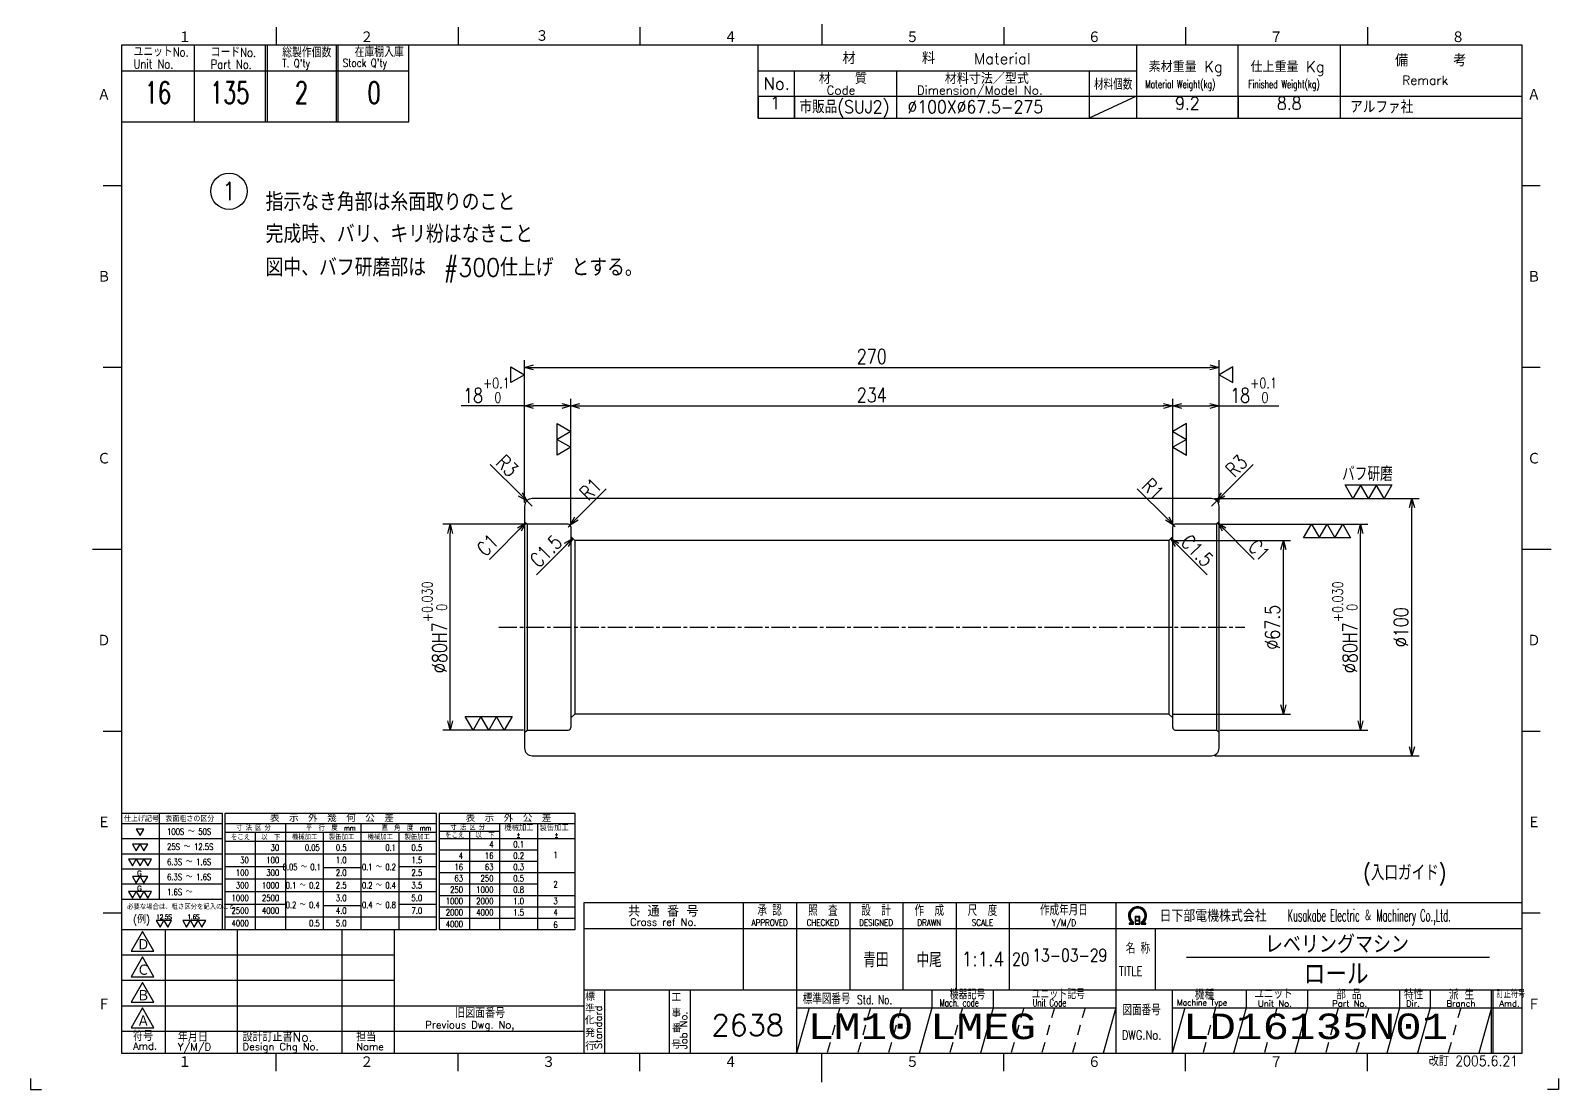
# Model space of a CAD drawing. Extents: x 0 to 594, y 0 to 840.
# Drawn here: x 0 to 594, y 0 to 412 of the extents above; entities that cross this region are included whole.
import ezdxf
from ezdxf.enums import TextEntityAlignment as Align

# ---------------------------------------------------------------- set-up
doc = ezdxf.new("R2010")
doc.units = 0
doc.header["$LTSCALE"] = 1.41421
doc.linetypes.add('GEN3A', pattern=[3.5, 2, -1.5])
doc.linetypes.add('GEN7A', pattern=[7.5, 5, -0.75, 1, -0.75])
doc.layers.get('0').update_dxf_attribs({"linetype": 'CONTINUOUS'})
doc.layers.get('DEFPOINTS').update_dxf_attribs({"linetype": 'CONTINUOUS'})
for name, color, linetype in [('2', 5, 'CONTINUOUS'), ('4', 3, 'CONTINUOUS'), ('5', 3, 'CONTINUOUS'), ('6', 52, 'CONTINUOUS'), ('7A', 4, 'GEN7A'), ('8', 1, 'CONTINUOUS'), ('RAHM2', 1, 'CONTINUOUS'), ('RAHM3', 52, 'CONTINUOUS')]:
    doc.layers.add(name, color=color, linetype=linetype)
doc.styles.add('DIMENSION', font='monotxt.shx', dxfattribs={"bigfont": 'bigfont.shx'})
doc.styles.get("Standard").update_dxf_attribs({"font": 'romans.shx', "width": 0.8, "bigfont": 'extfont.shx'})
doc.dimstyles.new('GEN-ISO', dxfattribs={"dimscale": 1.41421, "dimtxt": 4, "dimasz": 2.5, "dimexe": 2, "dimexo": 1, "dimgap": 1, "dimtad": 3, "dimdec": 3, "dimrnd": 0.001, "dimdsep": 46, "dimtxsty": 'Standard', "dimblk": 'OPEN30', "dimcen": 0, "dimclrt": 52, "dimadec": 0, "dimazin": 0, "dimtp": 0.1, "dimtm": 0.1, "dimtfac": 0.6, "dimtdec": 3, "dimtmove": 0, "dimatfit": 3, "dimldrblk": 'OPEN30', "dimfxl": 1, "dimarcsym": 0})
doc.dimstyles.new('GEN-ISO$4', dxfattribs={"dimscale": 1.41421, "dimtxt": 4, "dimasz": 2.5, "dimexe": 2, "dimexo": 1, "dimgap": 1, "dimtad": 1, "dimdec": 3, "dimrnd": 0.001, "dimdsep": 46, "dimtxsty": 'Standard', "dimblk": 'OPEN30', "dimcen": 0, "dimclrt": 52, "dimadec": 0, "dimazin": 0, "dimtp": 0.1, "dimtm": 0.1, "dimtfac": 0.6, "dimtdec": 3, "dimtmove": 0, "dimatfit": 3, "dimldrblk": 'OPEN30', "dimfxl": 1, "dimarcsym": 0})

# ---------------------------------------------------------------- blocks, each defined once
blk = doc.blocks.new('1A3ﾌﾞﾋﾝ')
at = {"layer": 'RAHM2', "color": 5, "linetype": 'Continuous'}
for p, q in [((3, 297), (0, 297)), ((0, 297), (0, 294)), ((217.5, 295), (217.5, 287)), ((417, 297), (420, 297)), ((420, 297), (420, 294)), ((67.5, 292), (67.5, 287)), ((117.5, 292), (117.5, 287)), ((167.5, 292), (167.5, 287)), ((267.5, 292), (267.5, 287)), ((317.5, 292), (317.5, 287)), ((367.5, 292), (367.5, 287)), ((410, 287), (25, 287)), ((25, 287), (25, 10)), ((104, 266), (104, 287)), ((410, 10), (410, 287)), ((25, 266), (64.5, 266)), ((64.5, 266), (104, 266)), ((20, 248.5), (25, 248.5)), ((410, 248.5), (415, 248.5)), ((20, 198.5), (25, 198.5)), ((410, 198.5), (415, 198.5)), ((17, 148.5), (25, 148.5)), ((410, 148.5), (418, 148.5)), ((20, 98.5), (25, 98.5)), ((410, 98.5), (415, 98.5)), ((20, 48.5), (25, 48.5)), ((410, 48.5), (415, 48.5)), ((25, 10), (410, 10)), ((67.5, 5), (67.5, 10)), ((117.5, 5), (117.5, 10)), ((217.5, 2), (217.5, 10)), ((267.5, 5), (267.5, 10)), ((317.5, 5), (317.5, 10)), ((367.5, 5), (367.5, 10)), ((0, 3), (0, 0)), ((0, 0), (3, 0)), ((420, 0), (417, 0)), ((420, 3), (420, 0))]:
    blk.add_line(p, q, dxfattribs=at)
at = {"layer": 'RAHM2', "color": 7, "linetype": 'Continuous'}
for p, q in [((45, 287), (45, 266)), ((64.5, 287), (64.5, 266)), ((65, 287), (65, 266)), ((84, 287), (84, 266)), ((84.5, 287), (84.5, 266)), ((200, 267), (200, 287)), ((304, 287), (304, 267)), ((332, 267), (332, 287)), ((360, 287), (360, 267)), ((25, 280), (64.5, 280)), ((64.5, 280), (104, 280)), ((200, 280), (304, 280)), ((210, 267), (210, 280)), ((238, 280), (238, 267)), ((291, 280), (291, 267)), ((200, 273), (410, 273)), ((304, 273), (291, 267)), ((200, 267), (410, 267)), ((195.93, 51.26), (195.93, 27.42)), ((210.55, 51.26), (210.55, 10)), ((225.18, 51.26), (225.18, 27.42)), ((239.8, 51.26), (239.8, 27.42)), ((254.43, 51.26), (254.43, 27.42)), ((269.05, 51.26), (269.05, 27.42)), ((298.3, 51.26), (298.3, 10)), ((25, 44), (100, 44)), ((37, 44), (37, 10)), ((56.8, 44), (56.8, 10)), ((85.6, 44), (85.6, 10)), ((100, 10), (100, 44)), ((152.05, 44.26), (410, 44.26)), ((269.05, 44.26), (269.05, 27.42)), ((298.3, 44.26), (298.3, 44.26)), ((309.17, 44.26), (309.17, 27.42)), ((25, 37), (100, 37)), ((25, 30), (100, 30)), ((152.05, 27.42), (410, 27.42)), ((157.77, 27.42), (157.77, 10)), ((175.59, 27.42), (175.59, 10)), ((181.3, 27.42), (181.3, 10)), ((247.73, 27.42), (247.73, 22.42)), ((264.59, 27.42), (264.59, 22.42)), ((313.83, 27.42), (313.83, 10)), ((334.15, 27.42), (334.15, 22.42)), ((351, 27.42), (351, 22.42)), ((376.29, 27.42), (376.29, 22.42)), ((384.72, 27.42), (384.72, 22.42)), ((401.57, 10), (401.57, 27.42)), ((402.07, 10), (402.07, 27.42)), ((25, 23), (100, 23)), ((100, 23), (152.05, 23)), ((210.55, 22.42), (298.3, 22.42)), ((313.83, 22.42), (410, 22.42)), ((25, 16), (100, 16)), ((100, 16), (152.05, 16)), ((167.5, 5), (167.5, 10))]:
    blk.add_line(p, q, dxfattribs=at)
at = {"layer": 'RAHM2', "color": 3, "linetype": 'Continuous'}
for p, q in [((317.73, 36.35), (401.03, 36.35)), ((214.02, 22.42), (210.55, 10)), ((247.73, 22.42), (244.26, 10)), ((264.59, 22.42), (261.12, 10)), ((298.3, 22.42), (294.83, 10)), ((334.15, 22.42), (330.68, 10)), ((351, 22.42), (347.54, 10)), ((376.29, 22.42), (372.82, 10)), ((384.72, 22.42), (381.25, 10))]:
    blk.add_line(p, q, dxfattribs=at)
at = {"layer": 'RAHM2', "color": 3, "linetype": 'GEN3A'}
for p, q in [((222.44, 22.42), (218.98, 10)), ((230.87, 22.42), (227.41, 10)), ((239.3, 22.42), (235.84, 10)), ((256.16, 22.42), (252.69, 10)), ((273.01, 22.42), (269.55, 10)), ((281.44, 22.42), (277.98, 10)), ((289.87, 22.42), (286.41, 10)), ((325.72, 22.42), (322.25, 10)), ((342.57, 22.42), (339.11, 10)), ((359.43, 22.42), (355.97, 10)), ((367.86, 22.42), (364.39, 10)), ((393.14, 22.42), (389.68, 10))]:
    blk.add_line(p, q, dxfattribs=at)
at = {"layer": 'RAHM2', "color": 5, "linetype": 'Continuous'}
blk.add_lwpolyline([(410, 51.26), (152.05, 51.26), (152.05, 10)], dxfattribs=at)
at = {"layer": 'RAHM2', "color": 7, "linetype": 'Continuous'}
for points in [[(303.62, 47.51), (303.62, 45.4), (304.92, 45.4), (304.92, 47.51), (303.62, 47.51)], [(303.77, 47.36), (303.77, 46.53), (304.77, 46.53), (304.77, 47.36), (303.77, 47.36)], [(304.77, 46.38), (304.77, 45.55), (303.77, 45.55), (303.77, 46.38), (304.77, 46.38)], [(302.02, 45.4), (303.22, 45.4), (303.22, 46.01)], [(302.02, 45.58), (302.97, 45.58), (302.97, 45.91)], [(302.72, 45.82), (302.72, 45.75), (302.02, 45.75), (302.02, 45.4)], [(305.32, 45.98), (305.32, 45.4), (306.58, 45.4), (306.58, 45.75), (305.85, 45.75), (305.85, 45.8)], [(305.57, 45.87), (305.57, 45.58), (306.58, 45.58)]]:
    blk.add_lwpolyline(points, dxfattribs=at)
for points in [[(30.79, 43.41), (27.65, 37.97), (33.92, 37.97)], [(30.79, 36.41), (27.65, 30.97), (33.92, 30.97)], [(30.79, 29.41), (27.65, 23.97), (33.92, 23.97)], [(30.79, 22.41), (27.65, 16.97), (33.92, 16.97)]]:
    blk.add_lwpolyline(points, close=True, dxfattribs=at)
at = {"layer": 'RAHM2', "color": 3, "linetype": 'Continuous'}
for points in [[(317.29, 22.42), (313.83, 10)], [(401.57, 22.42), (401.57, 22.42), (398.11, 10)]]:
    blk.add_lwpolyline(points, dxfattribs=at)
at = {"layer": 'RAHM2', "color": 7, "linetype": 'Continuous'}
for radius, start, end in [(2.5, 308.2706, 230.8952), (2.28, 303.9949, 234.4013), (2.06, 299.8294, 238.4756)]:
    blk.add_arc((304.3, 47.76), radius, start, end, dxfattribs=at)
at = {"layer": '4', "width": 0.9}
blk.add_text('改訂 2005.6.21', height=2.8, dxfattribs=at).set_placement((408.91, 6.44), align=Align.RIGHT)
at = {"layer": 'RAHM2', "color": 5, "linetype": 'Continuous'}
for s, p in [('１', (40.6, 287.58)), ('２', (90.6, 287.58)), ('４', (190.6, 287.58)), ('５', (240.6, 287.58)), ('６', (290.6, 287.58)), ('７', (340.6, 287.58)), ('８', (390.6, 287.58)), ('Ａ', (18.36, 271.74)), ('Ａ', (411.44, 271.74)), ('Ｂ', (18.36, 221.74)), ('Ｂ', (411.44, 221.74)), ('Ｃ', (18.36, 171.74)), ('Ｃ', (411.44, 171.74)), ('Ｄ', (18.36, 121.74)), ('Ｄ', (411.44, 121.74)), ('Ｅ', (18.36, 71.74)), ('Ｅ', (411.44, 71.74)), ('Ｆ', (18.36, 21.74)), ('Ｆ', (411.44, 21.74)), ('１', (40.6, 5.87)), ('２', (90.6, 5.87)), ('３', (140.6, 5.87)), ('４', (190.6, 5.87)), ('５', (240.6, 5.87)), ('６', (290.6, 5.87)), ('７', (340.6, 5.87))]:
    blk.add_text(s, height=3.31, dxfattribs=at).set_placement(p)
blk.add_text('３', height=3.31, dxfattribs=at).set_placement((140.6, 289.58), align=Align.MIDDLE)
at = {"layer": 'RAHM2', "color": 7, "linetype": 'Continuous'}
for s, height, width, p in [('ユニットNo.', 2.5, 0.8, (28.29, 283.92)), ('コードNo.', 2.5, 0.8, (49.52, 283.81)), ('総製作個数', 2.5, 0.8, (69.17, 283.72)), ('在庫棚入庫', 2.5, 0.8, (89.08, 283.82)), ('Unit No.', 2.5, 0.8, (28.29, 280.64)), ('Part No.', 2.5, 0.8, (49.52, 280.53)), ("T. Q'ty", 2.2, 0.8, (69.17, 280.96)), ("Stock Q'ty", 2.2, 0.8, (85.8, 281.06)), ('材料個数', 3, 0.8, (292.32, 274.79)), ('Material Weight(kg)', 2.2, 0.68, (306.37, 275.25)), ('Finished Weight(kg)', 2.2, 0.68, (334.74, 275.25)), ('作成年月日', 3, 0.7, (277.49, 47.82)), ('Y/M/D', 1.8, 0.8, (280.79, 44.87)), ('Kusakabe Electric ＆ Machinery Co.,Ltd.', 3.3108, 0.5, (345.56, 46.19)), ('名 称', 3, 0.7, (301.06, 37.33)), ('20', 3.5, 0.8, (269.81, 34.08)), ('TITLE', 2.5, 0.8, (299.18, 31.25)), ('標準図番号', 3, 0.7, (212.26, 23.44)), ('Std. No.', 2.5, 0.7, (227.23, 23.44)), ('機器記号', 2.5, 0.7, (252.65, 24.77)), ('ユニット記号', 2.5, 0.7, (275.14, 24.85)), ('訂正符号', 2, 0.7, (403.01, 25.16)), ('Mach. code', 2, 0.7, (249.86, 22.83)), ('Unit Code', 2, 0.7, (275.45, 22.83)), ('図面番号', 3, 0.7, (300.15, 20.37)), ('Machine Type', 1.7, 0.9, (315.15, 23.05))]:
    blk.add_text(s, height=height, dxfattribs=dict(at, width=width)).set_placement(p)
for s, height, p in [('材\u3000\u3000\u3000\u3000\u3000料', 3.311, (223.18, 281.82)), ('Material', 3, (259.34, 281.82)), ('素材重量 Kg', 3, (307.35, 279.63)), ('仕上重量 Kg', 3, (335.35, 279.63)), ('備     考', 3.311, (375.08, 281.21)), ('No.', 3.311, (201.5, 274.82)), ('材\u3000\u3000質', 3, (216.68, 276.39)), ('材料寸法／型式', 3, (251.33, 276.39)), ('Remark', 2.5, (377.03, 276.16)), ('Code', 2.4, (218.82, 273.45)), ('Dimension/Model No.', 2.4, (243.65, 273.45)), ('Ｄ', 3.2, (29.23, 38.2)), ('Ｃ', 3.2, (29.23, 31.2)), ('Ｂ', 3.2, (29.23, 24.2)), ('標', 2, (152.44, 24.43)), ('工', 2, (176.15, 24.24)), ('機種', 2.4, (320.08, 24.76)), ('ユニット', 2.4, (336.39, 24.96)), ('部 品', 2.4, (358.93, 24.79)), ('特性', 2.4, (377.55, 24.78)), ('派 生', 2.4, (389.89, 24.72)), ('旧図面番号', 2.5, (116.71, 19.69)), ('準', 2, (152.47, 21.11)), ('事', 2, (176.17, 19.92)), ('Unit No.', 1.7, (337.39, 22.76)), ('Part No.', 1.7, (357.81, 22.76)), ('Dir.', 1.7, (378.09, 22.76)), ('Branch', 1.7, (389.24, 22.76)), ('Amd.', 1.7, (403.74, 22.76)), ('Ａ', 3.2, (29.23, 17.2)), ('Previous Dwg. No,', 2, (108.5, 16.75)), ('化', 2, (152.37, 17.95)), ('番', 2, (176.31, 15.76)), ('Amd.', 2, (28.17, 10.93)), ('符号', 2.5, (28.17, 13.37)), ('Y/M/D', 2, (40.49, 10.7)), ('年月日', 2.5, (40.49, 13.14)), ('設計訂正書No.', 2.5, (58.29, 13.18)), ('Design Chg No.', 2, (58.29, 10.75)), ('担当', 2.5, (89.5, 13.18)), ('Name', 2, (89.5, 10.75)), ('行', 2, (152.46, 10.82)), ('発', 2, (152.46, 14.47)), ('号', 2, (176.11, 11.28))]:
    blk.add_text(s, height=height, dxfattribs=at).set_placement(p)
for s, height, p in [('共 通 番 号', 3, (173.93, 49.14)), ('Cross ref No.', 2, (173.93, 46.01))]:
    blk.add_text(s, height=height, dxfattribs=at).set_placement(p, align=Align.MIDDLE)
for s, height, width, p in [('承 認', 3, 0.7, (203.18, 49.35)), ('照  査', 3, 0.7, (217.8, 49.35)), ('設  計', 3, 0.7, (232.43, 49.35)), ('作  成', 3, 0.7, (247.05, 49.35)), ('尺  度', 3, 0.7, (261.67, 49.35)), ('APPROVED', 1.8, 0.8, (203.18, 45.85)), ('CHECKED', 1.8, 0.8, (217.8, 45.85)), ('DESIGNED', 1.8, 0.8, (232.43, 45.85)), ('DRAWN', 1.8, 0.8, (247.05, 45.85)), ('SCALE', 1.8, 0.8, (261.67, 45.85)), ('DWG.No.', 2.5, 0.8, (305.41, 14.96))]:
    blk.add_text(s, height=height, dxfattribs=dict(at, width=width)).set_placement(p, align=Align.MIDDLE)
at = {"layer": 'RAHM2', "color": 7, "linetype": 'Continuous', "width": 0.844147}
blk.add_text('日下部電機株式会社', height=3.311, dxfattribs=at).set_placement((310.35, 46.06), (339.79, 46.06), align=Align.FIT)
at = {"layer": 'RAHM2', "color": 7, "linetype": 'Continuous'}
for s, p in [('Standard', (157.07, 11.05)), ('Job No.', (180.5, 11.05))]:
    blk.add_text(s, height=2, rotation=90, dxfattribs=at).set_placement(p)
at = {"layer": 'RAHM2', "color": 5, "linetype": 'Continuous', "width": 0.7}
for tag, p in [('HEADER3', (35, 274.01)), ('HEADER4', (54.75, 274)), ('HEADER15', (74.49, 274)), ('HEADER16', (94.43, 274))]:
    blk.add_attdef(tag, text='', height=6, dxfattribs=at).set_placement(p, align=Align.MIDDLE)
at = {"layer": 'RAHM2', "color": 7, "linetype": 'Continuous'}
blk.add_attdef('HEADER5', text='', height=2.5, dxfattribs=at).set_placement((63.69, 267.1), align=Align.BOTTOM_RIGHT)
for tag, height, width, p in [('HEADER1', 5, 0.9, (359.12, 40.15)), ('HEADER25', 3.2, 0.63, (46.91, 40.38)), ('HEADER23', 3.33, 0.8, (71.4, 40.2)), ('HEADER24', 3.5, 0.8, (92.57, 40.22)), ('HEADER7', 5, 0.8, (174.38, 35.8)), ('GEN-TITLE-SCA', 4, 0.85, (261.79, 35.85)), ('HEADER22', 3.2, 0.63, (46.91, 33.38)), ('HEADER20', 3.33, 0.8, (71.4, 33.2)), ('HEADER21', 3.5, 0.8, (92.57, 33.22)), ('HEADER2', 6, 0.9, (358.89, 31.68)), ('HEADER19', 3.2, 0.63, (46.91, 26.38)), ('HEADER17', 3.33, 0.8, (71.4, 26.2)), ('HEADER18', 3.5, 0.8, (92.57, 26.22)), ('HEADER11', 3.2, 0.63, (46.91, 19.38)), ('HEADER9', 3.33, 0.8, (71.4, 19.2)), ('HEADER10', 3.5, 0.8, (92.57, 19.22)), ('HEADER14', 3.31, 0.8, (126.54, 12.82))]:
    blk.add_attdef(tag, text='', height=height, dxfattribs=dict(at, width=width)).set_placement(p, align=Align.MIDDLE)
for tag, p in [('HEADER27', (232.45, 36.09)), ('HEADER26', (247.07, 36.09))]:
    blk.add_attdef(tag, text='', height=4, dxfattribs=at).set_placement(p, align=Align.MIDDLE)
at = {"layer": 'RAHM2', "color": 7, "linetype": 'Continuous', "width": 0.8}
blk.add_attdef('GEN-TITLE-DAT', text='', height=3.5, dxfattribs=at).set_placement((275.35, 34.1), align=Align.BOTTOM_LEFT)
at = {"layer": 'RAHM2', "color": 5, "linetype": 'Continuous'}
blk.add_attdef('HEADER6', text='', height=5.8, dxfattribs=at).set_placement((207.09, 13.03), align=Align.BOTTOM_RIGHT)
at = {"layer": 'RAHM2', "color": 5, "linetype": 'Continuous', "style": 'DIMENSION', "width": 1.2}
for tag, p in [('HEADER13', (213.56, 11.75)), ('HEADER12', (247.26, 11.72)), ('GEN-TITLE-DWG', (316.79, 11.74))]:
    blk.add_attdef(tag, text='', height=7.02, dxfattribs=at).set_placement(p, align=Align.BOTTOM_LEFT)
at = {"layer": 'RAHM2', "color": 5, "linetype": 'Continuous', "style": 'DIMENSION'}
blk.add_attdef('HEADER8', text='', height=7.02, dxfattribs=at).set_placement((408.58, 11.71), align=Align.BOTTOM_RIGHT)
blk = doc.blocks.new('_Open30')
at = {"color": 0, "linetype": 'ByBlock', "lineweight": -2}
for p, q in [((-1, 0.27), (0, 0)), ((0, 0), (-1, -0.27)), ((0, 0), (-1, 0))]:
    blk.add_line(p, q, dxfattribs=at)
blk = doc.blocks.new('*D4')
at = {"layer": '5', "color": 0, "lineweight": -2, "transparency": 16777216}
for p, q in [((444.03, 220.11), (444.03, 268.52)), ((462.03, 228.11), (462.03, 268.52)), ((447.57, 265.69), (458.5, 265.69)), ((462.03, 265.69), (485.32, 265.69))]:
    blk.add_line(p, q, dxfattribs=at)
at = {"layer": 'DEFPOINTS', "color": 0, "transparency": 16777216}
for p in [(462.03, 265.69), (462.03, 226.69), (444.03, 218.69)]:
    blk.add_point(p, dxfattribs=at)
at = {"layer": '5', "color": 0, "lineweight": -2, "transparency": 16777216, "xscale": 3.535525, "yscale": 3.535525, "zscale": 3.535525, "rotation": 180}
blk.add_blockref('_Open30', (444.03, 265.69), dxfattribs=at)
at = {"layer": '5', "color": 0, "lineweight": -2, "transparency": 16777216, "xscale": 3.535525, "yscale": 3.535525, "zscale": 3.535525}
blk.add_blockref('_Open30', (462.03, 265.69), dxfattribs=at)
at = {"layer": '5', "color": 52, "transparency": 16777216, "insert": (475.45, 271.77), "char_height": 5.6568, "attachment_point": 5}
blk.add_mtext('18\\H4;\\S+0.1^   0;', dxfattribs=at)
blk = doc.blocks.new('*D5')
at = {"layer": '5', "color": 0, "lineweight": -2, "transparency": 16777216}
for p, q in [((443.95, 213.44), (489.86, 213.44)), ((487.03, 149.48), (487.03, 209.91)), ((443.95, 145.94), (489.86, 145.94))]:
    blk.add_line(p, q, dxfattribs=at)
at = {"layer": 'DEFPOINTS', "color": 0, "transparency": 16777216}
for p in [(442.53, 213.44), (487.03, 213.44), (442.53, 145.94)]:
    blk.add_point(p, dxfattribs=at)
at = {"layer": '5', "color": 0, "lineweight": -2, "transparency": 16777216, "xscale": 3.535525, "yscale": 3.535525, "zscale": 3.535525}
for p, rotation in [((487.03, 213.44), 90), ((487.03, 145.94), 270)]:
    blk.add_blockref('_Open30', p, dxfattribs=dict(at, rotation=rotation))
at = {"layer": '5', "color": 52, "transparency": 16777216, "insert": (482.79, 179.69), "char_height": 5.657, "attachment_point": 5, "rotation": 90}
blk.add_mtext('%%C67.5', dxfattribs=at)
blk = doc.blocks.new('*D6')
at = {"layer": '5', "color": 0, "lineweight": -2, "transparency": 16777216}
for p, q in [((462.45, 219.69), (519.86, 219.69)), ((517.03, 143.23), (517.03, 216.16)), ((462.45, 139.69), (519.86, 139.69))]:
    blk.add_line(p, q, dxfattribs=at)
at = {"layer": 'DEFPOINTS', "color": 0, "transparency": 16777216}
for p in [(461.03, 219.69), (517.03, 219.69), (461.03, 139.69)]:
    blk.add_point(p, dxfattribs=at)
at = {"layer": '5', "color": 0, "lineweight": -2, "transparency": 16777216, "xscale": 3.535525, "yscale": 3.535525, "zscale": 3.535525}
for p, rotation in [((517.03, 219.69), 90), ((517.03, 139.69), 270)]:
    blk.add_blockref('_Open30', p, dxfattribs=dict(at, rotation=rotation))
at = {"layer": '5', "color": 52, "transparency": 16777216, "insert": (510.95, 179.69), "char_height": 5.6568, "attachment_point": 5, "rotation": 90}
blk.add_mtext('%%C80H7\\H4;\\S+0.030^   0;', dxfattribs=at)
blk = doc.blocks.new('*D7')
at = {"layer": '5', "color": 0, "lineweight": -2, "transparency": 16777216}
for p, q in [((191.62, 219.69), (160.29, 219.69)), ((163.12, 143.23), (163.12, 216.16)), ((191.62, 139.69), (160.29, 139.69))]:
    blk.add_line(p, q, dxfattribs=at)
at = {"layer": 'DEFPOINTS', "color": 0, "transparency": 16777216}
for p in [(163.12, 219.69), (193.03, 219.69), (193.03, 139.69)]:
    blk.add_point(p, dxfattribs=at)
at = {"layer": '5', "color": 0, "lineweight": -2, "transparency": 16777216, "xscale": 3.535525, "yscale": 3.535525, "zscale": 3.535525}
for p, rotation in [((163.12, 219.69), 90), ((163.12, 139.69), 270)]:
    blk.add_blockref('_Open30', p, dxfattribs=dict(at, rotation=rotation))
at = {"layer": '5', "color": 52, "transparency": 16777216, "insert": (157.04, 179.69), "char_height": 5.6568, "attachment_point": 5, "rotation": 90}
blk.add_mtext('%%C80H7\\H4;\\S+0.030^   0;', dxfattribs=at)
blk = doc.blocks.new('*D8')
at = {"layer": '5', "color": 0, "lineweight": -2, "transparency": 16777216}
for p, q in [((210.03, 220.11), (210.03, 268.52)), ((444.03, 220.11), (444.03, 268.52)), ((213.57, 265.69), (440.5, 265.69))]:
    blk.add_line(p, q, dxfattribs=at)
at = {"layer": 'DEFPOINTS', "color": 0, "transparency": 16777216}
for p in [(444.03, 265.69), (210.03, 218.69), (444.03, 218.69)]:
    blk.add_point(p, dxfattribs=at)
at = {"layer": '5', "color": 0, "lineweight": -2, "transparency": 16777216, "xscale": 3.535525, "yscale": 3.535525, "zscale": 3.535525, "rotation": 180}
blk.add_blockref('_Open30', (210.03, 265.69), dxfattribs=at)
at = {"layer": '5', "color": 0, "lineweight": -2, "transparency": 16777216, "xscale": 3.535525, "yscale": 3.535525, "zscale": 3.535525}
blk.add_blockref('_Open30', (444.03, 265.69), dxfattribs=at)
at = {"layer": '5', "color": 52, "transparency": 16777216, "insert": (327.03, 269.94), "char_height": 5.657, "attachment_point": 5}
blk.add_mtext('234', dxfattribs=at)
blk = doc.blocks.new('*D9')
at = {"layer": '5', "color": 0, "lineweight": -2, "transparency": 16777216}
for p, q in [((192.03, 228.11), (192.03, 268.52)), ((210.03, 220.11), (210.03, 268.52)), ((192.03, 265.69), (167.35, 265.69)), ((206.5, 265.69), (195.57, 265.69))]:
    blk.add_line(p, q, dxfattribs=at)
at = {"layer": 'DEFPOINTS', "color": 0, "transparency": 16777216}
for p in [(192.03, 265.69), (192.03, 226.69), (210.03, 218.69)]:
    blk.add_point(p, dxfattribs=at)
at = {"layer": '5', "color": 0, "lineweight": -2, "transparency": 16777216, "xscale": 3.535525, "yscale": 3.535525, "zscale": 3.535525, "rotation": 180}
blk.add_blockref('_Open30', (192.03, 265.69), dxfattribs=at)
at = {"layer": '5', "color": 0, "lineweight": -2, "transparency": 16777216, "xscale": 3.535525, "yscale": 3.535525, "zscale": 3.535525}
blk.add_blockref('_Open30', (210.03, 265.69), dxfattribs=at)
at = {"layer": '5', "color": 52, "transparency": 16777216, "insert": (177.22, 271.77), "char_height": 5.6568, "attachment_point": 5}
blk.add_mtext('18\\H4;\\S+0.1^   0;', dxfattribs=at)
blk = doc.blocks.new('*D10')
at = {"layer": '5', "color": 0, "lineweight": -2, "transparency": 16777216}
for p, q in [((192.03, 228.11), (192.03, 283.52)), ((195.57, 280.69), (458.5, 280.69)), ((462.03, 228.11), (462.03, 283.52))]:
    blk.add_line(p, q, dxfattribs=at)
at = {"layer": 'DEFPOINTS', "color": 0, "transparency": 16777216}
for p in [(462.03, 280.69), (192.03, 226.69), (462.03, 226.69)]:
    blk.add_point(p, dxfattribs=at)
at = {"layer": '5', "color": 0, "lineweight": -2, "transparency": 16777216, "xscale": 3.535525, "yscale": 3.535525, "zscale": 3.535525, "rotation": 180}
blk.add_blockref('_Open30', (192.03, 280.69), dxfattribs=at)
at = {"layer": '5', "color": 0, "lineweight": -2, "transparency": 16777216, "xscale": 3.535525, "yscale": 3.535525, "zscale": 3.535525}
blk.add_blockref('_Open30', (462.03, 280.69), dxfattribs=at)
at = {"layer": '5', "color": 52, "transparency": 16777216, "insert": (327.03, 284.94), "char_height": 5.657, "attachment_point": 5}
blk.add_mtext('270', dxfattribs=at)
blk = doc.blocks.new('*D11')
at = {"layer": '5', "color": 0, "lineweight": -2, "transparency": 16777216}
for p, q in [((178.72, 242.99), (190.41, 231.31)), ((195.03, 226.69), (192.91, 228.81))]:
    blk.add_line(p, q, dxfattribs=at)
at = {"layer": 'DEFPOINTS', "color": 0, "transparency": 16777216}
for p in [(192.91, 228.81), (195.03, 226.69)]:
    blk.add_point(p, dxfattribs=at)
at = {"layer": '5', "color": 0, "lineweight": -2, "transparency": 16777216, "xscale": 3.535525, "yscale": 3.535525, "zscale": 3.535525, "rotation": 315.0265595868564}
blk.add_blockref('_Open30', (192.91, 228.81), dxfattribs=at)
at = {"layer": '5', "color": 52, "transparency": 16777216, "insert": (185.31, 242.41), "char_height": 5.657, "attachment_point": 5, "rotation": 315.02656}
blk.add_mtext('R3', dxfattribs=at)
blk = doc.blocks.new('*D12')
at = {"layer": '5', "color": 0, "lineweight": -2, "transparency": 16777216}
for p, q in [((223.82, 233.53), (212.24, 221.91)), ((209.03, 218.69), (209.74, 219.4))]:
    blk.add_line(p, q, dxfattribs=at)
at = {"layer": 'DEFPOINTS', "color": 0, "transparency": 16777216}
for p in [(209.03, 218.69), (209.74, 219.4)]:
    blk.add_point(p, dxfattribs=at)
at = {"layer": '5', "color": 0, "lineweight": -2, "transparency": 16777216, "xscale": 3.535525, "yscale": 3.535525, "zscale": 3.535525, "rotation": 225.0905281529224}
blk.add_blockref('_Open30', (209.74, 219.4), dxfattribs=at)
at = {"layer": '5', "color": 52, "transparency": 16777216, "insert": (217.69, 233.39), "char_height": 5.657, "attachment_point": 5, "rotation": 45.09053}
blk.add_mtext('R1', dxfattribs=at)
blk = doc.blocks.new('*D13')
at = {"layer": '5', "color": 0, "lineweight": -2, "transparency": 16777216}
for p, q in [((475.35, 242.99), (463.66, 231.31)), ((459.03, 226.69), (461.16, 228.81))]:
    blk.add_line(p, q, dxfattribs=at)
at = {"layer": 'DEFPOINTS', "color": 0, "transparency": 16777216}
for p in [(459.03, 226.69), (461.16, 228.81)]:
    blk.add_point(p, dxfattribs=at)
at = {"layer": '5', "color": 0, "lineweight": -2, "transparency": 16777216, "xscale": 3.535525, "yscale": 3.535525, "zscale": 3.535525, "rotation": 224.9734404131424}
blk.add_blockref('_Open30', (461.16, 228.81), dxfattribs=at)
at = {"layer": '5', "color": 52, "transparency": 16777216, "insert": (468.76, 242.41), "char_height": 5.657, "attachment_point": 5, "rotation": 44.97344}
blk.add_mtext('R3', dxfattribs=at)
blk = doc.blocks.new('*D14')
at = {"layer": '5', "color": 0, "lineweight": -2, "transparency": 16777216}
for p, q in [((430.24, 233.53), (441.83, 221.91)), ((445.03, 218.69), (444.33, 219.4))]:
    blk.add_line(p, q, dxfattribs=at)
at = {"layer": 'DEFPOINTS', "color": 0, "transparency": 16777216}
for p in [(444.33, 219.4), (445.03, 218.69)]:
    blk.add_point(p, dxfattribs=at)
at = {"layer": '5', "color": 0, "lineweight": -2, "transparency": 16777216, "xscale": 3.535525, "yscale": 3.535525, "zscale": 3.535525, "rotation": 314.9094718470845}
blk.add_blockref('_Open30', (444.33, 219.4), dxfattribs=at)
at = {"layer": '5', "color": 52, "transparency": 16777216, "insert": (436.38, 233.39), "char_height": 5.657, "attachment_point": 5, "rotation": 314.90947}
blk.add_mtext('R1', dxfattribs=at)
blk = doc.blocks.new('STDBUHIN')
at = {"color": 7}
for p, q in [((0, 0), (0, -6)), ((10, 0), (10, -6)), ((38, 0), (38, -6)), ((91, 0), (91, -6)), ((104, 0), (104, -6)), ((132, 0), (132, -6)), ((160, 0), (160, -6)), ((0, -6), (210, -6))]:
    blk.add_line(p, q, dxfattribs=at)
at = {"layer": 'RAHM3', "color": 7, "width": 0.9}
for tag, p in [('1GENST', (4.710911, -4.609434)), ('4GENST', (96.434633, -4.658422)), ('5GENST', (118, -4.729)), ('6GENST', (146, -4.729))]:
    blk.add_attdef(tag, text='', height=3.5, dxfattribs=at).set_placement(p, align=Align.BOTTOM_CENTER)
at = {"layer": 'RAHM3', "color": 7}
for tag, p, width in [('2GENST', (11.373533, -4.658422), 0.8), ('3GENST', (41.070972, -4.658422), 0.8), ('7GENST', (162.759538, -4.671383), 0.9)]:
    blk.add_attdef(tag, p, '', height=3.5, dxfattribs=dict(at, width=width))
blk = doc.blocks.new('GENBALLOON1')
blk.add_circle((0, 0), 5)
at = {"flags": 1}
blk.add_attdef('GEN_PARENT', text='', height=2.5, dxfattribs=at).set_placement((0, 0), align=Align.MIDDLE)
blk.add_attdef('REF_NO', text='', height=3.5).set_placement((0, 0), align=Align.MIDDLE)
at = {"color": 7, "flags": 1}
for tag, p in [('5GENINF', (6.43, 0.96)), ('6GENINF', (6.43, 0.63)), ('7GENINF', (6.43, 0.3)), ('8GENINF', (6.43, -0.04)), ('9GENINF', (6.43, -0.37)), ('3GENINF', (6.43, -2.34)), ('4GENINF', (6.43, -2.67)), ('10GENINF', (6.43, -0.7)), ('11GENINF', (6.43, -1)), ('12GENINF', (6.43, -1.34)), ('13GENINF', (6.43, -1.67)), ('14GENINF', (6.43, -2)), ('15GENINF', (6.43, -3)), ('16GENINF', (6.43, -3.34)), ('17GENINF', (6.43, -3.7)), ('18GENINF', (6.43, -4.04)), ('19GENINF', (6.43, -4.37)), ('20GENINF', (6.43, -4.7)), ('21GENINF', (6.43, -5.04)), ('22GENINF', (6.43, -5.37))]:
    blk.add_attdef(tag, p, '', height=0.2, dxfattribs=at)
blk = doc.blocks.new('*D15')
at = {"layer": '5', "color": 0, "lineweight": -2, "transparency": 16777216}
for p, q in [((460.45, 229.69), (539.83, 229.69)), ((537, 133.23), (537, 226.16)), ((460.45, 129.69), (539.83, 129.69))]:
    blk.add_line(p, q, dxfattribs=at)
at = {"layer": 'DEFPOINTS', "color": 0, "transparency": 16777216}
for p in [(459.03, 229.69), (537, 229.69), (459.03, 129.69)]:
    blk.add_point(p, dxfattribs=at)
at = {"layer": '5', "color": 0, "lineweight": -2, "transparency": 16777216, "xscale": 3.535525, "yscale": 3.535525, "zscale": 3.535525}
for p, rotation in [((537, 229.69), 90), ((537, 129.69), 270)]:
    blk.add_blockref('_Open30', p, dxfattribs=dict(at, rotation=rotation))
at = {"layer": '5', "color": 52, "transparency": 16777216, "insert": (532.76, 179.69), "char_height": 5.657, "attachment_point": 5, "rotation": 90}
blk.add_mtext('%%C100', dxfattribs=at)
blk = doc.blocks.new('A$C32442AE9')
for p, q in [((10.5, 32.2), (10.5, 8.4)), ((0, 29.4), (28, 29.4)), ((28.7, 29.4), (87.5, 29.4)), ((28.7, 26.95), (87.5, 26.95)), ((37.1, 26.95), (37.1, 0)), ((45.5, 29.4), (45.5, 0)), ((56, 26.95), (56, 0)), ((66.5, 29.4), (66.5, 0)), ((77, 26.95), (77, 0)), ((88.2, 29.4), (126, 29.4)), ((88.2, 27.3), (105, 27.3)), ((96.6, 27.3), (96.6, 0)), ((105, 29.4), (105, 0)), ((115.5, 29.4), (115.5, 0)), ((28.7, 24.5), (87.5, 24.5)), ((88.2, 25.2), (126, 25.2)), ((0, 8.4), (28, 8.4))]:
    blk.add_line(p, q)
for points in [[(5.16, 26.02), (6.22, 27.86), (4.1, 27.86), (5.16, 26.02)], [(4.1, 21.82), (5.16, 23.66), (3.04, 23.66), (4.1, 21.82)], [(6.22, 21.82), (7.28, 23.66), (5.16, 23.66), (6.22, 21.82)], [(3.04, 17.62), (4.1, 19.46), (1.98, 19.46), (3.04, 17.62)], [(5.16, 17.62), (6.22, 19.46), (4.1, 19.46), (5.16, 17.62)], [(7.28, 17.62), (8.35, 19.46), (6.22, 19.46), (7.28, 17.62)], [(4.1, 12.86), (5.16, 14.69), (3.04, 14.69), (4.1, 12.86)], [(6.22, 12.86), (7.28, 14.69), (5.16, 14.69), (6.22, 12.86)], [(3.04, 8.66), (4.1, 10.49), (1.98, 10.49), (3.04, 8.66)], [(5.16, 8.66), (6.22, 10.49), (4.1, 10.49), (5.16, 8.66)], [(7.28, 8.66), (8.35, 10.49), (6.22, 10.49), (7.28, 8.66)], [(10.7, 0.61), (11.76, 2.45), (9.63, 2.45), (10.7, 0.61)], [(12.82, 0.61), (13.88, 2.45), (11.76, 2.45), (12.82, 0.61)], [(18.07, 0.61), (19.13, 2.45), (17.01, 2.45), (18.07, 0.61)], [(20.19, 0.61), (21.26, 2.45), (19.13, 2.45), (20.19, 0.61)], [(22.32, 0.61), (23.38, 2.45), (21.26, 2.45), (22.32, 0.61)]]:
    blk.add_lwpolyline(points, close=True)
at = {"layer": '2'}
for points in [[(0, 0), (28, 0), (28, 32.2), (0, 32.2)], [(28.7, 0), (87.5, 0), (87.5, 32.2), (28.7, 32.2)], [(88.2, 0), (126, 0), (126, 32.2), (88.2, 32.2)]]:
    blk.add_lwpolyline(points, close=True, dxfattribs=at)
at = {"layer": '4'}
for p, q in [((0, 25.2), (28, 25.2)), ((88.2, 22.05), (115.5, 22.05)), ((0, 21), (28, 21)), ((28.7, 21), (87.5, 21)), ((28.7, 17.5), (45.5, 17.5)), ((56, 17.15), (66.5, 17.15)), ((77, 17.5), (87.5, 17.5)), ((88.2, 18.9), (115.5, 18.9)), ((0, 16.8), (28, 16.8)), ((28.7, 14), (87.5, 14)), ((88.2, 15.75), (126, 15.75)), ((0, 12.6), (28, 12.6)), ((28.7, 10.5), (87.5, 10.5)), ((88.2, 12.6), (115.5, 12.6)), ((88.2, 9.45), (126, 9.45)), ((28.7, 7), (45.5, 7)), ((56, 6.65), (66.5, 6.65)), ((77, 7), (87.5, 7)), ((88.2, 6.3), (126, 6.3)), ((28.7, 3.5), (87.5, 3.5)), ((88.2, 3.15), (126, 3.15))]:
    blk.add_line(p, q, dxfattribs=at)
at = {"width": 0.9}
for s, height, p in [('仕上げ記号', 1.54, (5.53, 29.91)), ('表面粗さの区分', 1.54, (18.98, 29.91)), ('をこえ', 1.4, (33.04, 24.85)), ('寸 法 区 分', 1.4, (36.67, 27.45)), ('以\u3000下', 1.4, (41.44, 24.85)), ('機械加工', 1.4, (50.85, 24.93)), ('平\u3000行\u3000度\u3000mm', 1.4, (58.11, 27.45)), ('製缶加工', 1.4, (61.11, 24.93)), ('機械加工', 1.4, (71.85, 24.93)), ('直\u3000角\u3000度\u3000mm', 1.4, (79.11, 27.45)), ('製缶加工', 1.4, (82.11, 24.93)), ('をこえ', 1.4, (92.54, 25.38)), ('寸 法 区 分', 1.4, (96.17, 27.62)), ('以\u3000下', 1.4, (100.94, 25.38)), ('機械加工', 1.61, (110.35, 27.35)), ('%%P', 1.4, (110.27, 25.48)), ('製缶加工', 1.61, (120.13, 27.35)), ('%%P', 1.4, (120.77, 25.48))]:
    blk.add_text(s, height=height, dxfattribs=at).set_placement(p, align=Align.CENTER)
for s, p in [('表\u3000示\u3000外\u3000幾\u3000何\u3000公\u3000差', (58.43, 29.86)), ('表\u3000示\u3000外\u3000公\u3000差', (107.45, 29.86))]:
    blk.add_text(s, height=1.96).set_placement(p, align=Align.CENTER)
for s, height, width, p in [('100S ～ 50S', 1.75, 0.8, (12.64, 26.26)), ('25S ～ 12.5S', 1.75, 0.8, (12.64, 22.06)), ('0.1', 1.75, 0.8, (108.79, 22.73)), ('0.2', 1.75, 0.8, (108.79, 19.58)), ('1', 1.75, 0.8, (119.92, 19.81)), ('6.3S ～ 1.6S', 1.75, 0.8, (12.64, 17.86)), ('0.3', 1.75, 0.8, (108.79, 16.43)), ('6.3S ～ 1.6S', 1.75, 0.8, (12.64, 13.66)), ('0.5', 1.75, 0.8, (108.79, 13.28)), ('2', 1.75, 0.8, (119.92, 11.65)), ('1.6S ～ ', 1.75, 0.8, (12.64, 9.46)), ('0.8', 1.75, 0.8, (108.79, 10.13)), ('1.0', 1.75, 0.8, (108.79, 6.98)), ('3', 1.75, 0.8, (119.92, 7.04)), ('必要な場合は、粗さ区分を記入のこと', 1.4, 0.9, (1.56, 5.54)), ('1.5', 1.75, 0.8, (108.79, 3.83)), ('4', 1.75, 0.8, (119.92, 3.89)), ('(例)', 2, 0.9, (3.23, 1.73)), ('12.5S', 1.26, 0.8, (9.67, 2.83)), ('1.6S', 1.26, 0.8, (18.32, 2.83)), ('6', 1.75, 0.8, (119.92, 0.39))]:
    blk.add_text(s, height=height, dxfattribs=dict(width=width)).set_placement(p)
for s, width, p in [('30', 0.8, (43.8, 21.85)), ('0.05', 0.7, (55.02, 21.85)), ('0.5', 0.8, (62.51, 21.85)), ('0.1', 0.7, (76.19, 21.85)), ('0.5', 0.8, (83.51, 21.85)), ('4', 0.8, (94.85, 19.58)), ('16', 0.8, (103.3, 19.58)), ('4', 0.8, (103.3, 22.73)), ('30', 0.8, (35.35, 18.35)), ('100', 0.8, (43.8, 18.35)), ('0.05 ～ 0.1', 0.7, (55.36, 16.42)), ('1.0', 0.8, (62.51, 18.35)), ('0.1 ～ 0.2', 0.7, (76.19, 16.42)), ('1.5', 0.8, (83.51, 18.35)), ('16', 0.8, (94.85, 16.43)), ('63', 0.8, (103.3, 16.43)), ('300', 0.8, (35.35, 11.35)), ('100', 0.8, (35.35, 14.85)), ('1000', 0.8, (43.8, 11.35)), ('300', 0.8, (43.8, 14.85)), ('0.1 ～ 0.2', 0.7, (55.02, 11.35)), ('2.0', 0.8, (62.51, 14.85)), ('2.5', 0.8, (62.51, 11.35)), ('0.2 ～ 0.4', 0.7, (76.19, 11.35)), ('2.5', 0.8, (83.51, 14.85)), ('3.5', 0.8, (83.51, 11.35)), ('63', 0.8, (94.85, 13.28)), ('250', 0.8, (103.3, 13.28)), ('1000', 0.8, (35.35, 7.85)), ('2500', 0.8, (43.8, 7.85)), ('3.0', 0.8, (62.51, 7.85)), ('5.0', 0.8, (83.51, 7.85)), ('1000', 0.8, (94.85, 6.98)), ('250', 0.8, (94.85, 10.13)), ('2000', 0.8, (103.3, 6.98)), ('1000', 0.8, (103.3, 10.13)), ('2500', 0.8, (35.35, 4.35)), ('4000', 0.8, (43.8, 4.35)), ('0.2 ～ 0.4', 0.7, (55.02, 5.93)), ('4.0', 0.8, (62.51, 4.35)), ('0.4 ～ 0.8', 0.7, (76.19, 5.93)), ('7.0', 0.8, (83.51, 4.35)), ('2000', 0.8, (94.85, 3.83)), ('4000', 0.8, (103.3, 3.83)), ('4000', 0.8, (35.35, 0.85)), ('0.5', 0.7, (55.02, 0.85)), ('5.0', 0.8, (62.51, 0.85)), ('4000', 0.8, (94.85, 0.58))]:
    blk.add_text(s, height=1.75, dxfattribs=dict(width=width)).set_placement(p, align=Align.RIGHT)
for p in [(5.6, 14.89), (5.6, 10.69)]:
    blk.add_text('G', height=1.4).set_placement(p, align=Align.RIGHT)

msp = doc.modelspace()

# ---------------------------------------------------------------- linework, layer by layer
for p, q in [((193.0337, 219.694), (193.0337, 139.694)), ((461.0337, 219.694), (461.0337, 139.694)), ((211.5337, 213.444), (211.5337, 145.944)), ((442.5337, 213.444), (442.5337, 145.944))]:
    msp.add_line(p, q)
at = {"layer": '2'}
for p, q in [((192.0337, 226.694), (192.0337, 132.694)), ((459.0337, 229.694), (195.0337, 229.694)), ((462.0337, 132.694), (462.0337, 226.694)), ((192.0337, 220.694), (193.0337, 219.694)), ((462.0337, 220.694), (461.0337, 219.694)), ((209.0337, 219.694), (193.0337, 219.694)), ((210.0337, 218.694), (210.0337, 140.694)), ((210.0337, 214.944), (211.5337, 213.444)), ((444.0337, 214.944), (442.5337, 213.444)), ((444.0337, 140.694), (444.0337, 218.694)), ((461.0337, 219.694), (445.0337, 219.694)), ((442.5337, 213.444), (211.5337, 213.444)), ((210.0337, 144.444), (211.5337, 145.944)), ((442.5337, 145.944), (211.5337, 145.944)), ((444.0337, 144.444), (442.5337, 145.944)), ((192.0337, 138.694), (193.0337, 139.694)), ((193.0337, 139.694), (209.0337, 139.694)), ((445.0337, 139.694), (461.0337, 139.694)), ((462.0337, 138.694), (461.0337, 139.694)), ((195.0337, 129.694), (459.0337, 129.694))]:
    msp.add_line(p, q, dxfattribs=at)
for centre, radius, start, end in [((195.0337, 226.694), 3, 90, 180), ((459.0337, 226.694), 3, 0, 90), ((209.0337, 218.694), 1, 0, 90), ((445.0337, 218.694), 1, 90, 180), ((209.0337, 140.694), 1, 270, 0), ((445.0337, 140.694), 1, 180, 270), ((195.0337, 132.694), 3, 180, 270), ((459.0337, 132.694), 3, 270, 0)]:
    msp.add_arc(centre, radius, start, end, dxfattribs=at)
at = {"layer": '7A'}
msp.add_line((182.0337, 179.694), (472.0337, 179.694), dxfattribs=at)
at = {"layer": '8'}
for points in [[(192.0337, 277.8404), (186.7304, 274.7786), (186.7304, 280.9022), (192.0337, 277.8404)], [(462.0337, 277.8404), (467.3369, 274.7786), (467.3369, 280.9022), (462.0337, 277.8404)], [(210.0337, 255.7552), (204.7304, 252.6935), (204.7304, 258.817), (210.0337, 255.7552)], [(444.0337, 255.7552), (449.3369, 252.6935), (449.3369, 258.817), (444.0337, 255.7552)], [(210.0337, 249.6317), (204.7304, 246.5699), (204.7304, 252.6935), (210.0337, 249.6317)], [(444.0337, 249.6317), (449.3369, 246.5699), (449.3369, 252.6935), (444.0337, 249.6317)], [(514.0553, 229.694), (510.9935, 234.9973), (517.117, 234.9973), (514.0553, 229.694)], [(520.1196, 229.694), (517.0579, 234.9973), (523.1814, 234.9973), (520.1196, 229.694)], [(526.184, 229.694), (523.1222, 234.9973), (529.2458, 234.9973), (526.184, 229.694)], [(497.9667, 219.694), (501.0285, 214.3908), (494.9049, 214.3908), (497.9667, 219.694)], [(504.0311, 219.694), (507.0928, 214.3908), (500.9693, 214.3908), (504.0311, 219.694)], [(510.0954, 219.694), (513.1572, 214.3908), (507.0337, 214.3908), (510.0954, 219.694)], [(172.0363, 139.694), (168.9745, 144.9973), (175.098, 144.9973), (172.0363, 139.694)], [(178.1006, 139.694), (175.0389, 144.9973), (181.1624, 144.9973), (178.1006, 139.694)], [(184.165, 139.694), (181.1032, 144.9973), (187.2268, 144.9973), (184.165, 139.694)]]:
    msp.add_lwpolyline(points, close=True, dxfattribs=at)

# ---------------------------------------------------------------- block references
at = {"layer": '2', "xscale": 1.41421, "yscale": 1.41421, "zscale": 1.41421}
msp.add_blockref('1A3ﾌﾞﾋﾝ', (0, 0), dxfattribs=at).add_auto_attribs({'GEN-TITLE-DWG': 'LD16135N01', 'GEN-TITLE-DAT': '13-03-29', 'GEN-TITLE-SCA': '1:1.4', 'HEADER1': 'レベリングマシン', 'HEADER2': 'ロール', 'HEADER3': '16', 'HEADER4': '135', 'HEADER6': '2638', 'HEADER12': 'LMEG', 'HEADER13': 'LM10', 'HEADER15': '2', 'HEADER16': '0'})
at = {"layer": '5'}
ref = msp.add_blockref('GENBALLOON1', (77.1474, 349.1659), dxfattribs=dict(at, xscale=1.41421, yscale=1.41421, zscale=1.41421))
ref.add_attrib('REF_NO', '1', dxfattribs={"color": 7, "height": 7.071, "width": 0.9}).set_placement((77.1474, 349.1659), align=Align.MIDDLE_CENTER)
at = {"layer": '6', "xscale": 1.4, "yscale": 1.4, "zscale": 1.4}
msp.add_blockref('A$C32442AE9', (35.3552, 62.2252), dxfattribs=at)
at = {"layer": 'RAHM2'}
ref = msp.add_blockref('STDBUHIN', (282.8421, 386.0793), dxfattribs=dict(at, xscale=1.41421, yscale=1.41421, zscale=1.41421))
ref.add_attrib('1GENST', '1', dxfattribs={"layer": 'RAHM3', "color": 7, "height": 4.9497, "width": 0.9}).set_placement((289.5043, 379.5606), align=Align.BOTTOM_CENTER)
ref.add_attrib('2GENST', '市販品(SUJ2)', (298.9266, 379.4913), dxfattribs={"layer": 'RAHM3', "color": 7, "height": 4.94974, "width": 0.9})
ref.add_attrib('3GENST', '%%C100X%%C67.5-275', (340.925, 379.4913), dxfattribs={"layer": 'RAHM3', "color": 7, "height": 4.949735, "width": 0.9})
ref.add_attrib('5GENST', '9.2', dxfattribs={"layer": 'RAHM3', "color": 7, "height": 4.94974, "width": 0.9}).set_placement((449.7188, 379.3915), align=Align.BOTTOM_CENTER)
ref.add_attrib('6GENST', '8.8', dxfattribs={"layer": 'RAHM3', "color": 7, "height": 4.94974, "width": 0.9}).set_placement((489.3167, 379.3915), align=Align.BOTTOM_CENTER)
ref.add_attrib('7GENST', 'アルファ社', (513.0182, 379.473), dxfattribs={"layer": 'RAHM3', "color": 7, "height": 4.94974, "width": 0.9})

# ---------------------------------------------------------------- texts
at = {"layer": '5', "color": 52, "char_height": 5.64, "attachment_point": 4}
for s, insert in [('青田', (323.6712, 50.3119)), ('中尾', (344.3532, 50.3119))]:
    msp.add_mtext(s, dxfattribs=dict(at, insert=insert))
at = {"layer": '6'}
for s, height, width, p in [('指示なき角部は糸面取りのこと', 7, 0.9, (91.3685, 341.5128)), ('完成時、バリ、キリ粉はなきこと', 7, 0.9, (91.3685, 329.0166)), ('図中、バフ研磨部は\u3000#300仕上げ\u3000とする。', 7, 0.9, (91.3685, 316.0594)), ('バフ研磨', 5.6, 0.8, (509.8456, 236.4635)), ('(入口ガイド)', 6, 0.8, (518.1608, 81.2577))]:
    msp.add_text(s, height=height, dxfattribs=dict(at, width=width)).set_placement(p)
at = {"layer": '6', "width": 0.8}
for s, rotation, p in [('C1', 45, (176.8401, 206.8444)), ('C1.5', 45, (197.5165, 202.4708)), ('C1.5', 315, (446.7456, 212.276)), ('C1', 315, (472.8526, 210.419))]:
    msp.add_text(s, height=5.6, rotation=rotation, dxfattribs=at).set_placement(p)

# ---------------------------------------------------------------- dimensions: what is measured, and where the dimension line sits
at = {"layer": '5'}
for base, p1, p2, picture, middle in [((462.0337, 280.694), (192.0337, 226.694), (462.0337, 226.694), '*D10', (327.0337, 284.9367)), ((444.0337, 265.694), (210.0337, 218.694), (444.0337, 218.694), '*D8', (327.0337, 269.9367))]:
    dim = msp.add_linear_dim(base=base, p1=p1, p2=p2, dimstyle='GEN-ISO', dxfattribs=at)
    dim.commit()
    dim.dimension.update_dxf_attribs({"geometry": picture, "text_midpoint": middle})
dim = msp.add_linear_dim(base=(192.0337, 265.694), p1=(210.0337, 218.694), p2=(192.0337, 226.694), text='<>\\H4;\\S+0.1^   0;', dimstyle='GEN-ISO', dxfattribs=at)
dim.commit()
dim.dimension.update_dxf_attribs({"geometry": '*D9', "text_midpoint": (177.2235, 265.694), "dimtype": 160})
dim = msp.add_linear_dim(base=(462.0337, 265.694), p1=(444.0337, 218.694), p2=(462.0337, 226.694), text='<>\\H4;\\S+0.1^   0;', dimstyle='GEN-ISO', dxfattribs=at)
dim.commit()
dim.dimension.update_dxf_attribs({"geometry": '*D4', "text_midpoint": (475.4469, 271.7749)})
for center, mpoint, picture, middle in [((195.0337, 226.694), (192.9114, 228.8144), '*D11', (182.3121, 239.4038)), ((459.0337, 226.694), (461.156, 228.8144), '*D13', (471.7552, 239.4038)), ((209.0337, 218.694), (209.7396, 219.4023), '*D12', (220.6952, 230.3925)), ((445.0337, 218.694), (444.3277, 219.4023), '*D14', (433.3721, 230.3925))]:
    dim = msp.add_radius_dim(center=center, mpoint=mpoint, dimstyle='GEN-ISO$4', dxfattribs=at)
    dim.commit()
    dim.dimension.update_dxf_attribs({"geometry": picture, "text_midpoint": middle, "dimtype": 164})
for base, p1, p2, text, picture, middle in [((536.998, 229.694), (459.0337, 129.694), (459.0337, 229.694), '%%C<>', '*D15', (532.7553, 179.694)), ((163.1181, 219.694), (193.0337, 139.694), (193.0337, 219.694), '%%C<>H7\\H4;\\S+0.030^   0;', '*D7', (157.0373, 179.694)), ((517.0337, 219.694), (461.0337, 139.694), (461.0337, 219.694), '%%C<>H7\\H4;\\S+0.030^   0;', '*D6', (510.9528, 179.694)), ((487.0337, 213.444), (442.5337, 145.944), (442.5337, 213.444), '%%C<>', '*D5', (482.791, 179.694))]:
    dim = msp.add_linear_dim(base=base, p1=p1, p2=p2, angle=90, text=text, dimstyle='GEN-ISO', dxfattribs=at)
    dim.commit()
    dim.dimension.update_dxf_attribs({"geometry": picture, "text_midpoint": middle})

# ---------------------------------------------------------------- leaders
for points in [[(192.5337, 220.194), (178.3915, 206.0519)], [(461.5337, 220.194), (475.6758, 206.0519)], [(210.7837, 214.194), (196.6415, 200.0519)], [(443.2837, 214.194), (457.4258, 200.0519)]]:
    msp.add_leader(points, dimstyle='GEN-ISO', dxfattribs=at)

doc.saveas('drawing.dxf')
